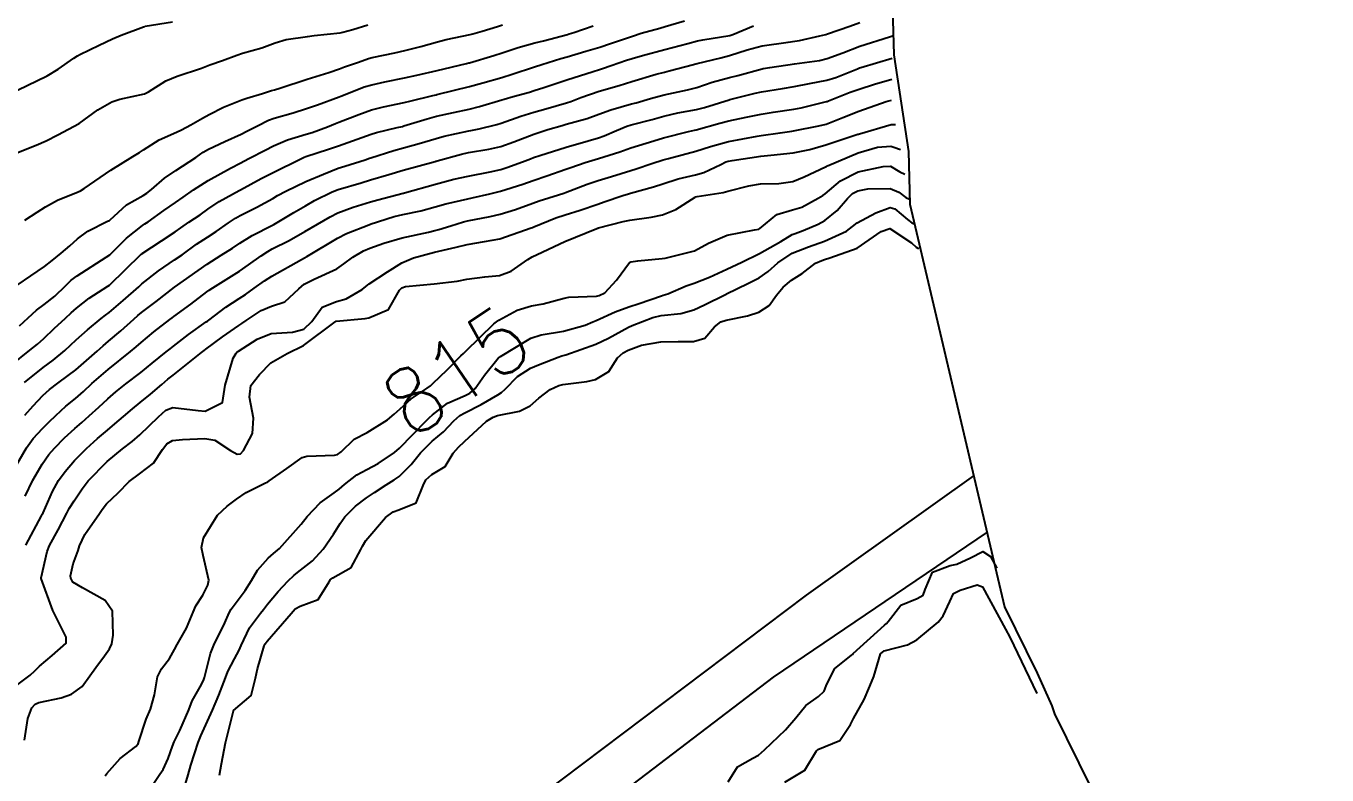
# Model space of a CAD drawing. Header units: metres. Extents: x 318500 to 325275, y 7408834 to 7428799.
# Drawn here: x 321899.3 to 321979.4, y 7423410 to 7423456.1 of the extents above; entities that cross this region are included whole.
import ezdxf
from ezdxf.enums import TextEntityAlignment as Align

# ---------------------------------------------------------------- set-up
doc = ezdxf.new("R2010")
doc.units = ezdxf.units.M
doc.header["$MEASUREMENT"] = 0
for name, color, linetype in [('Area', 45, 'Continuous'), ('Cotas', 45, 'Continuous'), ('Curvas de Nivel 1m', 11, 'Continuous'), ('Curvas de Nivel 5m', 15, 'Continuous'), ('Vias Primárias', 230, 'Continuous'), ('Vias Secundárias', 230, 'Continuous')]:
    doc.layers.add(name, color=color, linetype=linetype)
doc.styles.add('Style-STANDARD', font='STANDARD.shx')

msp = doc.modelspace()

# ---------------------------------------------------------------- linework, layer by layer
at = {"layer": 'Area'}
msp.add_lwpolyline([(321952.401, 7423464.278), (321952.691, 7423454.343), (321953.603, 7423448.391), (321953.679, 7423445.161), (321959.521, 7423420.374), (321961.522, 7423416.278), (321962.421, 7423414.275), (321962.588, 7423413.776), (321964.831, 7423409.237), (321965.071, 7423408.09), (321969.861, 7423397.794), (321971.254, 7423395.564), (321972.91, 7423391.895), (321975.51, 7423385.857), (321978.623, 7423380.32), (321979.799, 7423378.382)], dxfattribs=at)
at = {"layer": 'Curvas de Nivel 1m', "flags": 128}
for points, elevation in [([(321898.726, 7423452.177), (321900.559, 7423453.052), (321901.235, 7423453.471), (321902.196, 7423454.134), (321902.422, 7423454.282), (321902.574, 7423454.364), (321903.762, 7423454.933), (321904.588, 7423455.33), (321905.123, 7423455.561), (321906.498, 7423456.072), (321906.571, 7423456.1), (321906.601, 7423456.105), (321908.28, 7423456.378)], 802), ([(321898.852, 7423437.673), (321899.384, 7423438.165), (321899.893, 7423438.631), (321900.373, 7423438.984), (321901.024, 7423439.5), (321901.679, 7423440.137), (321902.041, 7423440.486), (321902.396, 7423440.747), (321904.191, 7423441.887), (321904.409, 7423442.036), (321904.479, 7423442.099), (321905.447, 7423443.062), (321906.437, 7423443.842), (321906.572, 7423443.935), (321906.767, 7423444.067), (321907.748, 7423444.759), (321908.458, 7423445.262), (321908.922, 7423445.584), (321909.57, 7423446.034), (321910.476, 7423446.611), (321911.851, 7423447.366), (321912.487, 7423447.708), (321912.672, 7423447.805), (321913.023, 7423447.985), (321913.989, 7423448.483), (321914.502, 7423448.749), (321915.352, 7423449.113), (321916.513, 7423449.462), (321916.877, 7423449.572), (321917.826, 7423449.92), (321918.32, 7423450.116), (321918.524, 7423450.198), (321919.752, 7423450.678), (321920.536, 7423450.955), (321921.272, 7423451.146), (321922.543, 7423451.418), (321922.897, 7423451.503), (321924.313, 7423451.842), (321924.503, 7423451.888), (321924.551, 7423451.9), (321924.631, 7423451.919), (321926.556, 7423452.399), (321927.376, 7423452.616), (321928.562, 7423452.958), (321929.188, 7423453.15), (321930.568, 7423453.608), (321931.02, 7423453.753), (321932.199, 7423454.113), (321932.577, 7423454.225), (321933.728, 7423454.568), (321934.587, 7423454.826), (321935.241, 7423455.042), (321936.597, 7423455.507), (321937.147, 7423455.672), (321938.277, 7423455.983), (321938.607, 7423456.084), (321939.809, 7423456.436)], 806), ([(321899.153, 7423434.167), (321900.319, 7423435.098), (321900.921, 7423435.547), (321901.641, 7423436.137), (321902, 7423436.469), (321902.34, 7423436.793), (321903.043, 7423437.426), (321903.872, 7423438.107), (321904.15, 7423438.316), (321904.366, 7423438.483), (321905.245, 7423439.219), (321906.195, 7423440.073), (321906.392, 7423440.245), (321907.416, 7423441.044), (321908.407, 7423441.72), (321908.876, 7423442.043), (321909.762, 7423442.687), (321910.427, 7423443.12), (321910.973, 7423443.47), (321911.732, 7423444.001), (321912.15, 7423444.289), (321912.447, 7423444.457), (321913.464, 7423444.971), (321914.463, 7423445.512), (321914.751, 7423445.68), (321915.26, 7423445.958), (321916.476, 7423446.55), (321917.564, 7423447.007), (321918.485, 7423447.365), (321918.888, 7423447.504), (321920.146, 7423447.893), (321920.405, 7423447.977), (321920.492, 7423448.007), (321921.911, 7423448.457), (321922.501, 7423448.618), (321923.468, 7423448.883), (321924.511, 7423449.204), (321925.003, 7423449.335), (321926.518, 7423449.66), (321926.642, 7423449.684), (321927.164, 7423449.8), (321928.255, 7423450.053), (321928.525, 7423450.133), (321929.73, 7423450.57), (321930.536, 7423450.815), (321931.269, 7423451.019), (321932.545, 7423451.392), (321932.797, 7423451.476), (321933.427, 7423451.717), (321934.554, 7423452.109), (321935.777, 7423452.469), (321936.56, 7423452.699), (321938.069, 7423453.155), (321938.575, 7423453.289), (321938.855, 7423453.366), (321939.887, 7423453.63), (321940.582, 7423453.815), (321942.033, 7423454.158), (321942.587, 7423454.306), (321943.66, 7423454.653), (321944.593, 7423454.9), (321946.183, 7423455.134), (321946.596, 7423455.19), (321946.894, 7423455.24), (321948.133, 7423455.525), (321948.512, 7423455.61), (321948.602, 7423455.637), (321949.989, 7423456.12), (321950.613, 7423456.332)], 808), ([(321898.32, 7423435.213), (321899.48, 7423436.163), (321899.952, 7423436.539), (321900.341, 7423436.884), (321900.988, 7423437.506), (321901.676, 7423438.137), (321902.034, 7423438.464), (321902.369, 7423438.761), (321903.137, 7423439.361), (321904.298, 7423440.101), (321904.391, 7423440.167), (321906.352, 7423442.071), (321906.382, 7423442.099), (321906.411, 7423442.121), (321907.593, 7423442.888), (321908.431, 7423443.459), (321908.779, 7423443.7), (321909.281, 7423444.037), (321909.969, 7423444.506), (321910.452, 7423444.847), (321911.157, 7423445.312), (321912.379, 7423445.991), (321912.471, 7423446.04), (321913.729, 7423446.725), (321914.481, 7423447.108), (321916.176, 7423447.945), (321916.389, 7423448.044), (321916.492, 7423448.081), (321917.879, 7423448.539), (321918.503, 7423448.748), (321919.36, 7423449.049), (321920.514, 7423449.461), (321920.838, 7423449.562), (321922.109, 7423449.866), (321922.439, 7423449.943), (321922.522, 7423449.969), (321923.95, 7423450.417), (321924.531, 7423450.566), (321925.57, 7423450.789), (321926.538, 7423451.005), (321927.18, 7423451.161), (321928.547, 7423451.573), (321928.709, 7423451.617), (321929.248, 7423451.773), (321930.258, 7423452.058), (321930.554, 7423452.151), (321931.146, 7423452.341), (321932.561, 7423452.8), (321934.189, 7423453.328), (321934.568, 7423453.455), (321934.753, 7423453.513), (321935.283, 7423453.693), (321936.239, 7423454.019), (321936.577, 7423454.129), (321937.218, 7423454.309), (321938.59, 7423454.678), (321940.018, 7423455.053), (321940.596, 7423455.204), (321940.941, 7423455.272), (321942.599, 7423455.546), (321942.778, 7423455.597), (321944.048, 7423456.139)], 807), ([(321898.491, 7423448.223), (321899.874, 7423448.785), (321900.504, 7423449.062), (321901.223, 7423449.429), (321902.52, 7423450.13), (321903.675, 7423450.97), (321904.54, 7423451.445), (321905.024, 7423451.611), (321906.548, 7423451.948), (321906.64, 7423451.978), (321906.788, 7423452.068), (321907.862, 7423452.752), (321908.56, 7423453.028), (321910.07, 7423453.533), (321910.567, 7423453.723), (321911.357, 7423454.008), (321912.235, 7423454.336), (321912.577, 7423454.448), (321913.777, 7423454.783), (321914.587, 7423455.08), (321915.266, 7423455.283), (321916.593, 7423455.483), (321916.997, 7423455.531), (321918.597, 7423455.706), (321918.77, 7423455.736), (321919.389, 7423455.902), (321920.303, 7423456.194)], 803), ([(321899.176, 7423444.169), (321899.937, 7423444.668), (321900.453, 7423444.996), (321901.192, 7423445.41), (321902.467, 7423445.921), (321902.611, 7423445.985), (321902.838, 7423446.124), (321904.481, 7423447.238), (321905.829, 7423448.08), (321906.241, 7423448.326), (321906.497, 7423448.506), (321907.455, 7423449.112), (321908.513, 7423449.579), (321908.835, 7423449.726), (321909.411, 7423450.037), (321910.113, 7423450.44), (321910.53, 7423450.677), (321911.415, 7423451.129), (321912.544, 7423451.583), (321912.847, 7423451.686), (321913.827, 7423451.977), (321914.374, 7423452.149), (321914.552, 7423452.198), (321914.882, 7423452.294), (321916.559, 7423452.846), (321917.903, 7423453.26), (321918.566, 7423453.492), (321918.87, 7423453.604), (321919.739, 7423453.898), (321920.347, 7423454.118), (321920.574, 7423454.182), (321921.97, 7423454.478), (321922.581, 7423454.611), (321923.57, 7423454.865), (321924.59, 7423455.146), (321925.138, 7423455.285), (321926.597, 7423455.595), (321926.768, 7423455.636), (321927.355, 7423455.799), (321928.298, 7423456.091), (321928.606, 7423456.185)], 804), ([(321899.186, 7423432.166), (321899.703, 7423432.745), (321900.298, 7423433.382), (321900.697, 7423433.753), (321901.203, 7423434.141), (321901.851, 7423434.598), (321902.318, 7423434.966), (321903.627, 7423436.111), (321904.001, 7423436.439), (321904.339, 7423436.722), (321905.088, 7423437.35), (321905.889, 7423438.077), (321906.137, 7423438.299), (321906.366, 7423438.489), (321907.265, 7423439.173), (321908.39, 7423440.05), (321910.404, 7423441.452), (321911.27, 7423442.007), (321911.97, 7423442.443), (321912.421, 7423442.754), (321913.175, 7423443.236), (321914.438, 7423443.867), (321914.506, 7423443.902), (321914.62, 7423443.967), (321915.752, 7423444.649), (321916.457, 7423445.062), (321917.022, 7423445.371), (321918.107, 7423445.915), (321918.471, 7423446.058), (321919.897, 7423446.475), (321920.478, 7423446.647), (321921.592, 7423446.984), (321922.484, 7423447.239), (321924.448, 7423447.789), (321924.49, 7423447.803), (321924.512, 7423447.807), (321924.581, 7423447.829), (321926.072, 7423448.239), (321926.498, 7423448.329), (321927.757, 7423448.536), (321928.504, 7423448.715), (321929.291, 7423448.993), (321930.517, 7423449.461), (321931.388, 7423449.747), (321932.262, 7423449.996), (321932.525, 7423450.07), (321933.815, 7423450.427), (321934.535, 7423450.696), (321935.26, 7423450.972), (321936.545, 7423451.322), (321936.825, 7423451.397), (321937.708, 7423451.663), (321938.554, 7423451.886), (321939.993, 7423452.194), (321940.561, 7423452.343), (321941.519, 7423452.657), (321942.57, 7423452.945), (321943.085, 7423453.08), (321944.579, 7423453.483), (321944.65, 7423453.498), (321945.057, 7423453.563), (321946.582, 7423453.786), (321948.11, 7423454), (321948.586, 7423454.113), (321949.564, 7423454.48), (321950.594, 7423454.872), (321952.427, 7423455.463), (321952.558, 7423455.504), (321952.576, 7423455.509), (321952.59, 7423455.52)], 809), ([(321899.198, 7423427.183), (321899.681, 7423428.158), (321900.24, 7423429.141), (321900.656, 7423429.736), (321900.998, 7423430.143), (321901.625, 7423430.771), (321902.268, 7423431.353), (321902.683, 7423431.715), (321903.143, 7423432.117), (321903.739, 7423432.657), (321904.296, 7423433.181), (321904.789, 7423433.606), (321905.41, 7423434.084), (321906.317, 7423434.791), (321907.019, 7423435.367), (321907.875, 7423436.055), (321908.13, 7423436.255), (321908.336, 7423436.422), (321909.254, 7423437.129), (321910.358, 7423437.905), (321910.426, 7423437.952), (321910.513, 7423438.018), (321911.567, 7423438.807), (321912.38, 7423439.348), (321912.766, 7423439.604), (321913.307, 7423439.981), (321913.94, 7423440.429), (321914.398, 7423440.726), (321916.218, 7423441.752), (321916.409, 7423441.861), (321916.542, 7423441.938), (321918.427, 7423443.055), (321918.995, 7423443.341), (321920.367, 7423443.891), (321920.419, 7423443.912), (321920.44, 7423443.917), (321921.926, 7423444.39), (321922.45, 7423444.515), (321923.558, 7423444.739), (321924.457, 7423444.981), (321925.111, 7423445.172), (321926.465, 7423445.479), (321926.732, 7423445.54), (321927.819, 7423445.79), (321928.472, 7423445.964), (321929.846, 7423446.396), (321930.483, 7423446.612), (321931.335, 7423446.9), (321932.494, 7423447.305), (321932.806, 7423447.415), (321933.689, 7423447.712), (321934.503, 7423447.963), (321935.813, 7423448.381), (321936.509, 7423448.618), (321937.91, 7423449.055), (321938.516, 7423449.23), (321940.059, 7423449.627), (321940.429, 7423449.714), (321940.522, 7423449.738), (321941.987, 7423450.147), (321942.53, 7423450.286), (321943.606, 7423450.512), (321944.537, 7423450.701), (321945.271, 7423450.827), (321946.542, 7423451.005), (321946.989, 7423451.09), (321948.549, 7423451.467), (321948.59, 7423451.479), (321948.681, 7423451.518), (321950.016, 7423452.04), (321950.561, 7423452.239), (321951.508, 7423452.534), (321952.57, 7423452.84)], 811), ([(321899.241, 7423424.164), (321900.198, 7423425.968), (321900.266, 7423426.083), (321900.301, 7423426.149), (321900.888, 7423427.475), (321901.259, 7423428.14), (321901.664, 7423428.707), (321902.243, 7423429.384), (321902.976, 7423430.119), (321903.647, 7423430.722), (321904.267, 7423431.247), (321904.732, 7423431.634), (321905.248, 7423432.085), (321905.804, 7423432.561), (321906.293, 7423432.95), (321906.911, 7423433.454), (321907.619, 7423434.057), (321907.992, 7423434.374), (321908.316, 7423434.636), (321910.067, 7423436.024), (321910.216, 7423436.138), (321910.333, 7423436.228), (321911.357, 7423436.993), (321912.355, 7423437.685), (321912.539, 7423437.806), (321912.812, 7423437.985), (321913.731, 7423438.615), (321914.374, 7423438.885), (321915.202, 7423439.133), (321916.054, 7423439.945), (321916.393, 7423440.224), (321917.007, 7423440.541), (321918.403, 7423441.175), (321918.831, 7423441.48), (321919.37, 7423441.9), (321920.036, 7423442.274), (321920.418, 7423442.436), (321921.291, 7423442.745), (321922.428, 7423443.082), (321924.031, 7423443.433), (321924.435, 7423443.524), (321924.678, 7423443.587), (321925.412, 7423443.82), (321926.189, 7423444.067), (321926.445, 7423444.131), (321927.848, 7423444.39), (321928.451, 7423444.536), (321929.396, 7423444.831), (321930.462, 7423445.212), (321930.864, 7423445.354), (321932.044, 7423445.736), (321932.366, 7423445.837), (321932.472, 7423445.876), (321933.814, 7423446.376), (321934.484, 7423446.602), (321935.316, 7423446.863), (321936.493, 7423447.228), (321936.836, 7423447.334), (321937.799, 7423447.661), (321938.502, 7423447.887), (321938.828, 7423447.969), (321940.508, 7423448.41), (321941.417, 7423448.704), (321942.514, 7423449.008), (321944.287, 7423449.343), (321944.518, 7423449.376), (321945.702, 7423449.552), (321946.408, 7423449.655), (321946.522, 7423449.676), (321948.083, 7423449.968), (321948.529, 7423450.089), (321949.555, 7423450.485), (321950.541, 7423450.874), (321952.228, 7423451.465), (321952.473, 7423451.539), (321952.55, 7423451.56)], 812), ([(321898.688, 7423415.543), (321899.516, 7423416.158), (321899.8, 7423416.429), (321900.078, 7423416.717), (321900.858, 7423417.372), (321901.734, 7423418.134), (321901.734, 7423418.503), (321900.898, 7423420.142), (321900.182, 7423422.117), (321900.184, 7423422.15), (321900.556, 7423423.764), (321900.703, 7423424.145), (321901.231, 7423425.098), (321901.777, 7423426.134), (321901.92, 7423426.417), (321902.211, 7423426.892), (321902.716, 7423427.629), (321903.088, 7423428.117), (321904.242, 7423429.304), (321905.202, 7423430.086), (321905.789, 7423430.545), (321906.263, 7423430.96), (321906.832, 7423431.507), (321907.404, 7423432.059), (321907.867, 7423432.473), (321908.289, 7423432.639), (321909.863, 7423432.45), (321910.286, 7423432.402), (321911.355, 7423432.943), (321911.526, 7423434.002), (321912.006, 7423435.674), (321912.188, 7423435.992), (321912.257, 7423436.065), (321912.332, 7423436.115), (321913.487, 7423436.835), (321914.348, 7423437.183), (321915.668, 7423437.268), (321916.355, 7423437.455), (321916.858, 7423437.933), (321917.492, 7423438.804), (321918.379, 7423439.172), (321918.967, 7423439.319), (321919.953, 7423439.894), (321920.19, 7423440.094), (321920.394, 7423440.253), (321921.514, 7423440.986), (321922.407, 7423441.545), (321923.113, 7423441.849), (321924.416, 7423442.199), (321925.738, 7423442.506), (321926.429, 7423442.671), (321927.487, 7423442.851), (321928.432, 7423443.02), (321930.371, 7423443.693), (321930.44, 7423443.727), (321930.518, 7423443.759), (321931.875, 7423444.313), (321932.452, 7423444.504), (321933.382, 7423444.79), (321934.462, 7423445.165), (321934.859, 7423445.302), (321936.002, 7423445.685), (321936.357, 7423445.796), (321936.472, 7423445.832), (321937.906, 7423446.231), (321938.481, 7423446.416), (321939.416, 7423446.706), (321940.49, 7423446.951), (321941.004, 7423447.103), (321942.036, 7423447.605), (321942.352, 7423447.751), (321942.502, 7423447.795), (321942.745, 7423447.839), (321944.505, 7423448.105), (321945.113, 7423448.168), (321946.508, 7423448.309), (321947.518, 7423448.522), (321948.513, 7423448.802), (321950.483, 7423449.454), (321950.52, 7423449.466), (321950.59, 7423449.489), (321952.529, 7423450.057), (321952.81, 7423450.05)], 813), ([(321899.158, 7423412.163), (321899.359, 7423413.485), (321899.609, 7423414.156), (321899.817, 7423414.379), (321900.045, 7423414.478), (321901.422, 7423414.764), (321902.053, 7423414.99), (321902.718, 7423415.463), (321903.192, 7423416.113), (321903.546, 7423416.64), (321904.089, 7423417.351), (321904.404, 7423417.786), (321904.535, 7423418.093), (321904.628, 7423418.615), (321904.581, 7423420.093), (321904.13, 7423420.763), (321902.726, 7423421.537), (321902.146, 7423421.882), (321902.009, 7423422.131), (321902.001, 7423422.282), (321902.163, 7423423.012), (321902.464, 7423423.838), (321902.549, 7423424.124), (321902.877, 7423424.81), (321903.773, 7423426.106), (321903.943, 7423426.365), (321904.209, 7423426.713), (321904.926, 7423427.383), (321905.601, 7423428.079), (321906.235, 7423428.549), (321907.097, 7423429.206), (321907.658, 7423430.056), (321907.919, 7423430.398), (321908.266, 7423430.608), (321908.886, 7423430.661), (321910.267, 7423430.721), (321910.884, 7423430.629), (321911.849, 7423429.996), (321912.257, 7423429.76), (321912.463, 7423429.782), (321912.638, 7423429.986), (321913.205, 7423431.046), (321913.263, 7423431.98), (321913.008, 7423433.274), (321913.105, 7423433.982), (321913.63, 7423434.664), (321914.324, 7423435.395), (321915.344, 7423435.955), (321916.345, 7423436.458), (321918.293, 7423437.911), (321918.327, 7423437.944), (321918.361, 7423437.956), (321920.131, 7423438.125), (321920.364, 7423438.153), (321921.569, 7423438.675), (321922.251, 7423439.862), (321922.391, 7423440.009), (321922.628, 7423440.092), (321924.394, 7423440.255), (321925.798, 7423440.414), (321926.401, 7423440.534), (321927.51, 7423440.686), (321928.405, 7423440.77), (321929.141, 7423441.037), (321930.162, 7423441.754), (321930.422, 7423441.905), (321930.74, 7423442.064), (321932.431, 7423442.865), (321934.399, 7423443.66), (321934.44, 7423443.672), (321934.46, 7423443.68), (321934.517, 7423443.699), (321936.037, 7423444.093), (321936.447, 7423444.173), (321937.759, 7423444.352), (321938.453, 7423444.501), (321939.278, 7423444.817), (321940.469, 7423445.585), (321940.492, 7423445.597), (321940.595, 7423445.619), (321942.197, 7423445.88), (321942.475, 7423445.947), (321943.775, 7423446.286), (321944.482, 7423446.397), (321945.609, 7423446.427), (321946.485, 7423446.556), (321947.181, 7423446.842), (321948.499, 7423447.449), (321948.543, 7423447.476), (321948.617, 7423447.518), (321950.508, 7423448.314), (321951.698, 7423448.659), (321952.513, 7423448.721), (321952.707, 7423448.672), (321953.1, 7423448.53)], 814), ([(321906.886, 7423409.151), (321907.496, 7423410.055), (321907.69, 7423410.358), (321908.005, 7423411.029), (321908.278, 7423411.785), (321908.382, 7423412.045), (321908.73, 7423412.743), (321909.277, 7423414.031), (321909.495, 7423414.582), (321910.064, 7423415.593), (321910.2, 7423415.887), (321910.241, 7423416.017), (321910.609, 7423417.496), (321910.81, 7423418.009), (321911.491, 7423419.377), (321911.766, 7423419.995), (321911.888, 7423420.229), (321912.128, 7423420.553), (321912.755, 7423421.37), (321913.133, 7423421.98), (321913.508, 7423422.628), (321914.171, 7423423.364), (321914.5, 7423423.64), (321914.864, 7423423.96), (321916.195, 7423425.454), (321916.558, 7423425.935), (321917.361, 7423426.775), (321918.222, 7423427.377), (321918.531, 7423427.602), (321918.873, 7423427.904), (321919.633, 7423428.502), (321920.244, 7423428.828), (321920.933, 7423429.197), (321921.946, 7423429.865), (321922.263, 7423430.128), (321923.915, 7423431.835), (321924.097, 7423432.018), (321924.285, 7423432.193), (321925.212, 7423432.905), (321926.304, 7423433.382), (321926.593, 7423433.518), (321926.907, 7423433.801), (321927.48, 7423434.635), (321928.338, 7423435.669), (321928.399, 7423435.719), (321928.481, 7423435.778), (321930.352, 7423436.901), (321930.984, 7423437.113), (321932.356, 7423437.329), (321933.692, 7423437.71), (321934.165, 7423437.901), (321934.364, 7423437.986), (321935.538, 7423438.523), (321936.377, 7423438.832), (321937.008, 7423439.044), (321938.388, 7423439.513), (321938.494, 7423439.543), (321938.774, 7423439.644), (321939.903, 7423440.122), (321940.4, 7423440.29), (321941.348, 7423440.668), (321942.413, 7423441.15), (321942.717, 7423441.294), (321943.344, 7423441.586), (321944.426, 7423442.122), (321945.742, 7423442.859), (321946.437, 7423443.278), (321946.617, 7423443.359), (321947.119, 7423443.533), (321948.044, 7423443.926), (321948.45, 7423444.154), (321949.204, 7423444.764), (321949.847, 7423445.499), (321950.158, 7423445.812), (321950.477, 7423445.975), (321951.103, 7423446.105), (321952.48, 7423446.127), (321953.002, 7423445.886), (321953.44, 7423445.575), (321953.67, 7423445.47)], 816), ([(321908.952, 7423409.058), (321909.24, 7423410.031), (321909.4, 7423410.628), (321909.852, 7423412.023), (321910.024, 7423412.419), (321910.748, 7423414.009), (321911.129, 7423414.928), (321911.533, 7423415.998), (321911.689, 7423416.383), (321912.088, 7423417.166), (321912.376, 7423417.707), (321912.495, 7423417.986), (321913.025, 7423419.067), (321913.69, 7423419.974), (321913.885, 7423420.21), (321914.128, 7423420.529), (321914.784, 7423421.317), (321915.381, 7423421.952), (321915.776, 7423422.325), (321916.16, 7423422.619), (321916.892, 7423423.207), (321917.554, 7423423.919), (321918.189, 7423424.831), (321918.6, 7423425.502), (321918.888, 7423425.903), (321919.545, 7423426.562), (321920.218, 7423427.075), (321920.706, 7423427.399), (321921.432, 7423427.872), (321921.92, 7423428.179), (321922.238, 7423428.399), (321922.976, 7423429.123), (321923.548, 7423429.841), (321924.267, 7423430.564), (321924.961, 7423431.135), (321925.609, 7423431.817), (321925.96, 7423432.138), (321926.287, 7423432.309), (321927.278, 7423432.813), (321928.305, 7423433.425), (321928.528, 7423433.555), (321928.759, 7423433.773), (321929.529, 7423434.555), (321930.33, 7423435.053), (321930.823, 7423435.254), (321932.028, 7423435.733), (321932.256, 7423435.815), (321932.341, 7423435.838), (321932.494, 7423435.88), (321934.348, 7423436.545), (321935.13, 7423436.915), (321936.359, 7423437.575), (321936.584, 7423437.677), (321937.855, 7423438.171), (321938.37, 7423438.294), (321939.571, 7423438.433), (321940.375, 7423438.649), (321941.035, 7423438.958), (321942.33, 7423439.601), (321942.37, 7423439.621), (321942.39, 7423439.63), (321943.711, 7423440.27), (321944.406, 7423440.612), (321944.965, 7423441.008), (321945.544, 7423441.553), (321946.426, 7423442.146), (321947.432, 7423442.528), (321948.434, 7423442.881), (321949.773, 7423443.5), (321950.161, 7423443.777), (321950.448, 7423444.01), (321951.596, 7423444.612), (321952.462, 7423444.945), (321952.76, 7423444.861), (321953.538, 7423444.204), (321953.811, 7423444.009), (321953.95, 7423443.95)], 817), ([(321911.174, 7423410.002), (321911.301, 7423410.7), (321911.542, 7423411.997), (321912.021, 7423413.972), (321912.027, 7423413.99), (321913.125, 7423414.908), (321913.387, 7423415.977), (321913.505, 7423416.549), (321913.925, 7423417.972), (321913.978, 7423418.095), (321914.103, 7423418.252), (321915.579, 7423419.948), (321915.835, 7423420.234), (321916.127, 7423420.408), (321917.237, 7423420.82), (321917.915, 7423421.914), (321918.013, 7423422.052), (321918.153, 7423422.141), (321919.271, 7423422.791), (321919.882, 7423423.893), (321919.969, 7423424.105), (321920.186, 7423424.449), (321921.402, 7423425.872), (321921.856, 7423426.214), (321922.207, 7423426.342), (321923.29, 7423426.767), (321923.717, 7423427.838), (321923.884, 7423428.187), (321924.24, 7423428.515), (321925.061, 7423429.008), (321925.559, 7423429.817), (321925.886, 7423430.191), (321926.267, 7423430.542), (321927.618, 7423431.79), (321928.016, 7423432.052), (321928.285, 7423432.143), (321929.646, 7423432.404), (321930.295, 7423432.747), (321930.839, 7423433.208), (321931.528, 7423433.738), (321932.06, 7423433.987), (321932.315, 7423434.045), (321933.783, 7423434.243), (321934.32, 7423434.37), (321935.155, 7423434.861), (321935.678, 7423435.687), (321936.027, 7423435.999), (321936.345, 7423436.162), (321937.153, 7423436.473), (321938.35, 7423436.67), (321939.411, 7423436.694), (321940.351, 7423436.691), (321941.058, 7423436.908), (321941.645, 7423437.607), (321942.048, 7423437.92), (321942.366, 7423438.019), (321943.679, 7423438.272), (321944.374, 7423438.505), (321945.027, 7423438.914), (321945.465, 7423439.554), (321945.892, 7423440.053), (321946.404, 7423440.476), (321947.053, 7423440.891), (321947.883, 7423441.525), (321948.261, 7423441.682), (321948.422, 7423441.74), (321948.766, 7423441.857), (321950.43, 7423442.45), (321951.908, 7423443.468), (321952.443, 7423443.66), (321953.775, 7423442.769), (321954.077, 7423442.516), (321954.182, 7423442.443), (321954.24, 7423442.42)], 818), ([(321942.503, 7423409.585), (321943.062, 7423410.522), (321944.012, 7423411.049), (321944.354, 7423411.226), (321944.739, 7423411.559), (321946.033, 7423412.804), (321946.669, 7423413.531), (321947.284, 7423414.289), (321948.06, 7423414.838), (321948.402, 7423415.169), (321948.539, 7423415.505), (321949.034, 7423416.552), (321950.099, 7423417.393), (321950.148, 7423417.441), (321950.192, 7423417.489), (321952.118, 7423419.247), (321952.238, 7423419.34), (321952.344, 7423419.458), (321953.123, 7423420.463), (321954.142, 7423420.881), (321954.496, 7423421.084), (321954.632, 7423421.433), (321955.088, 7423422.504), (321956.173, 7423422.913), (321956.578, 7423423), (321957.414, 7423423.391), (321958.184, 7423423.777), (321958.656, 7423423.455), (321959.04, 7423422.75)], 819)]:
    msp.add_lwpolyline(points, dxfattribs=dict(at, elevation=elevation))
at = {"layer": 'Curvas de Nivel 5m', "flags": 128}
for points, elevation in [([(321898.711, 7423440.175), (321900.402, 7423441.322), (321900.861, 7423441.69), (321901.418, 7423442.14), (321901.956, 7423442.595), (321902.423, 7423443.023), (321903.06, 7423443.491), (321904.279, 7423444.102), (321904.386, 7423444.156), (321904.441, 7423444.197), (321905.434, 7423445.107), (321906.464, 7423445.696), (321906.7, 7423445.834), (321906.981, 7423446.065), (321907.773, 7423446.761), (321908.482, 7423447.233), (321909.703, 7423448.032), (321910.169, 7423448.351), (321910.498, 7423448.534), (321911.498, 7423449.012), (321912.512, 7423449.473), (321912.861, 7423449.64), (321913.516, 7423449.98), (321914.178, 7423450.321), (321914.527, 7423450.447), (321915.708, 7423450.776), (321916.536, 7423451.037), (321917.196, 7423451.275), (321918.548, 7423451.771), (321918.649, 7423451.808), (321918.904, 7423451.906), (321920.081, 7423452.368), (321920.556, 7423452.51), (321921.356, 7423452.676), (321922.561, 7423452.929), (321923.314, 7423453.101), (321924.565, 7423453.389), (321926.384, 7423453.813), (321926.53, 7423453.851), (321926.571, 7423453.862), (321928.056, 7423454.31), (321928.58, 7423454.476), (321929.565, 7423454.791), (321930.59, 7423455.079), (321931.126, 7423455.218), (321932.598, 7423455.606), (321932.693, 7423455.635), (321932.987, 7423455.724), (321934.176, 7423456.137)], 805), ([(321898.232, 7423428.356), (321899.283, 7423430.164), (321899.694, 7423430.723), (321900.268, 7423431.353), (321900.669, 7423431.751), (321901.081, 7423432.142), (321901.714, 7423432.71), (321902.296, 7423433.2), (321902.794, 7423433.632), (321903.316, 7423434.115), (321904.319, 7423434.986), (321905.679, 7423436.08), (321906.034, 7423436.375), (321906.339, 7423436.64), (321907.124, 7423437.286), (321908.107, 7423438.053), (321908.25, 7423438.162), (321908.363, 7423438.245), (321909.401, 7423439.008), (321910.386, 7423439.758), (321910.537, 7423439.869), (321910.764, 7423440.014), (321912.401, 7423441.04), (321912.965, 7423441.424), (321913.734, 7423441.977), (321914.137, 7423442.249), (321914.416, 7423442.397), (321915.462, 7423442.917), (321916.433, 7423443.463), (321917.199, 7423443.929), (321917.98, 7423444.384), (321918.451, 7423444.614), (321919.394, 7423444.963), (321920.461, 7423445.293), (321920.921, 7423445.425), (321922.47, 7423445.834), (321922.492, 7423445.837), (321922.557, 7423445.859), (321924.476, 7423446.395), (321925.609, 7423446.688), (321926.481, 7423446.888), (321927.847, 7423447.153), (321928.485, 7423447.293), (321928.855, 7423447.408), (321929.838, 7423447.767), (321930.315, 7423447.949), (321930.503, 7423448.018), (321930.902, 7423448.152), (321932.509, 7423448.669), (321933.863, 7423449.059), (321934.515, 7423449.248), (321934.85, 7423449.364), (321935.623, 7423449.689), (321936.252, 7423449.955), (321936.525, 7423450.041), (321937.815, 7423450.376), (321938.534, 7423450.573), (321939.402, 7423450.772), (321940.541, 7423450.989), (321941.042, 7423451.115), (321942.55, 7423451.587), (321942.6, 7423451.599), (321944.151, 7423451.981), (321944.557, 7423452.068), (321945.841, 7423452.27), (321946.563, 7423452.403), (321947.513, 7423452.583), (321948.569, 7423452.782), (321949.133, 7423452.951), (321950.451, 7423453.492), (321950.581, 7423453.542), (321950.665, 7423453.573), (321952.59, 7423454.15)], 810), ([(321904.126, 7423409.959), (321904.23, 7423410.096), (321905.056, 7423411.032), (321906.015, 7423411.769), (321906.154, 7423411.932), (321906.209, 7423412.068), (321906.645, 7423413.452), (321906.916, 7423414.061), (321907.164, 7423414.948), (321907.349, 7423416.057), (321907.592, 7423416.54), (321908.087, 7423417.18), (321908.403, 7423417.737), (321908.562, 7423418.043), (321909.135, 7423419.059), (321909.548, 7423420.029), (321909.721, 7423420.431), (321910.136, 7423421.091), (321910.451, 7423421.71), (321910.521, 7423422.014), (321910.173, 7423423.521), (321910.064, 7423424.022), (321910.186, 7423424.62), (321911.036, 7423426.007), (321911.634, 7423426.573), (321912.215, 7423427.001), (321912.802, 7423427.403), (321913.964, 7423427.973), (321914.137, 7423428.066), (321914.232, 7423428.13), (321915.313, 7423428.885), (321916.254, 7423429.566), (321916.546, 7423429.646), (321918.257, 7423429.696), (321918.426, 7423429.74), (321918.667, 7423429.906), (321919.471, 7423430.695), (321920.272, 7423431.09), (321921.505, 7423431.872), (321921.918, 7423432.233), (321922.291, 7423432.562), (321922.982, 7423433.168), (321923.953, 7423433.835), (321924.168, 7423433.977), (321924.314, 7423434.119), (321925.193, 7423434.956), (321926.035, 7423435.813), (321926.19, 7423435.963), (321926.343, 7423436.1), (321928.073, 7423437.784), (321928.223, 7423437.921), (321928.364, 7423438.014), (321929.502, 7423438.634), (321930.377, 7423438.904), (321931.097, 7423439.025), (321932.385, 7423439.378), (321932.682, 7423439.429), (321934.387, 7423439.501), (321934.555, 7423439.531), (321934.908, 7423439.695), (321935.612, 7423440.477), (321936.418, 7423441.567), (321936.494, 7423441.604), (321936.93, 7423441.672), (321938.422, 7423441.82), (321938.612, 7423441.838), (321940.427, 7423442.292), (321941.291, 7423442.752), (321942.436, 7423443.242), (321944.111, 7423443.575), (321944.388, 7423443.623), (321944.441, 7423443.663), (321945.488, 7423444.521), (321946.459, 7423444.796), (321947.026, 7423444.97), (321948.046, 7423445.524), (321948.315, 7423445.679), (321948.474, 7423445.8), (321949.406, 7423446.587), (321950.495, 7423447.148), (321952.031, 7423447.467), (321952.5, 7423447.492), (321953.07, 7423447.139), (321953.38, 7423447)], 815), ([(321945.99, 7423409.571), (321947.212, 7423410.311), (321947.933, 7423411.511), (321948.021, 7423411.582), (321949.376, 7423412.147), (321950.036, 7423413.13), (321950.206, 7423413.488), (321950.876, 7423414.659), (321951.228, 7423415.473), (321951.466, 7423416.083), (321951.884, 7423417.463), (321952.102, 7423417.665), (321953.534, 7423418.017), (321954.109, 7423418.335), (321955.431, 7423419.42), (321955.737, 7423419.805), (321956.139, 7423420.687), (321956.369, 7423421.185), (321956.776, 7423421.401), (321957.828, 7423421.712), (321958.153, 7423421.6), (321959.583, 7423418.981), (321959.832, 7423418.492), (321961.5, 7423415.03)], 820)]:
    msp.add_lwpolyline(points, dxfattribs=dict(at, elevation=elevation))
at = {"layer": 'Vias Primárias'}
for points in [[(323715.644, 7420145.548, 0), (323709.04, 7420132.939)], [(323831.088, 7420001.787, 0), (323833.844, 7420008.443, 0.220888)]]:
    msp.add_lwpolyline(points, format="xyb", dxfattribs=at)
at = {"layer": 'Vias Secundárias'}
msp.add_lwpolyline([(321917.159, 7423352.584), (321914.057, 7423356.131), (321912.918, 7423359.091), (321912.007, 7423371.386), (321911.551, 7423385.731), (321913.146, 7423388.691), (321917.246, 7423394.611), (321929.784, 7423407.871), (321947.325, 7423421.077), (321957.623, 7423428.428)], dxfattribs=at)
msp.add_lwpolyline([(321958.438, 7423424.967), (321945.274, 7423416.044), (321936.617, 7423409.442), (321927.05, 7423401.245), (321922.266, 7423396.236), (321920.671, 7423394.642), (321920.216, 7423393.731), (321920.216, 7423393.276), (321920.899, 7423392.82), (321922.038, 7423392.592), (321929.783, 7423391.682), (321936.389, 7423390.999), (321935.706, 7423388.494), (321923.405, 7423390.088), (321920.899, 7423389.86), (321918.393, 7423389.405, 0.286374), (321915.887, 7423387.128, 0.138577), (321915.887, 7423383.485), (321916.572, 7423373.9), (321917.483, 7423365.475), (321919.237, 7423358.4)], format="xyb", dxfattribs=at)

# ---------------------------------------------------------------- texts
at = {"layer": 'Cotas', "style": 'Style-STANDARD'}
msp.add_text('815', height=4, rotation=34.30053, dxfattribs=at).set_placement((321925.744, 7423434.91, 815), align=Align.MIDDLE_CENTER)

doc.saveas('drawing.dxf')
